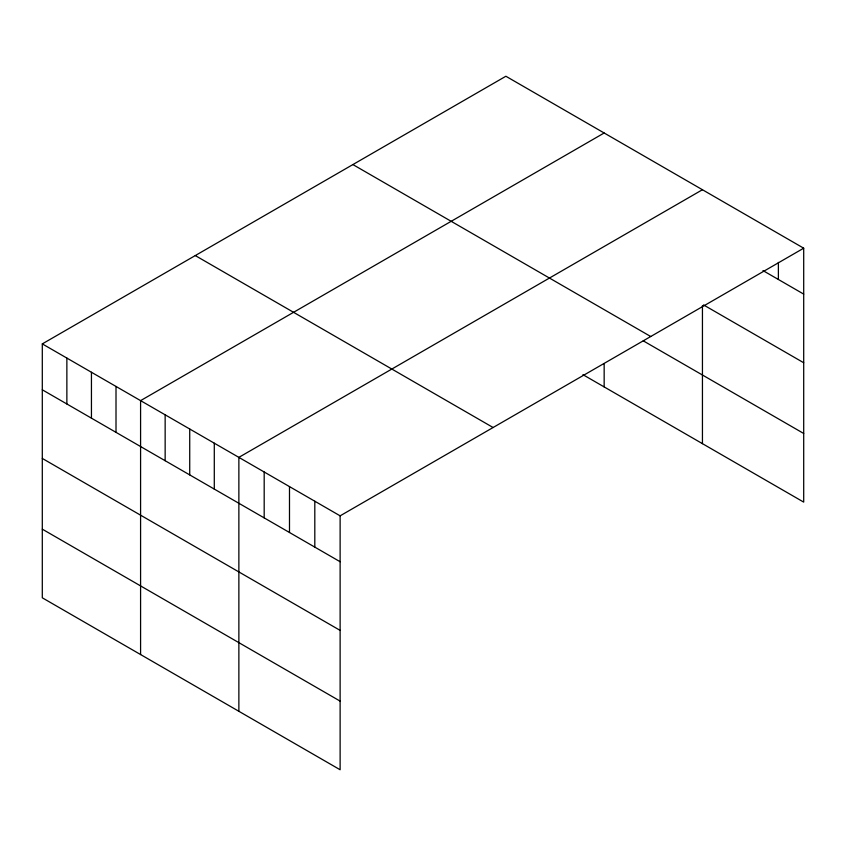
<?xml version="1.0" encoding="UTF-8"?>
<svg xmlns="http://www.w3.org/2000/svg" width="846" height="846" viewBox="0 0 846 846"><rect width="100%" height="100%" fill="white"/><g stroke="black" fill="none" stroke-linecap="round" stroke-linejoin="round"><path stroke-width="1.27" d="M803.7 248.195L340.124 515.838L340.124 769.754L42.3 597.805L42.3 343.888L505.876 76.246L803.7 248.195L803.7 502.112L582.936 374.662M604.16 132.991L140.584 400.634L140.584 654.55M702.444 189.726L238.868 457.369L238.868 711.296M762.976 270.583L803.7 294.101M703.544 304.92L803.7 362.744M352.898 164.568L650.722 336.518M643.246 340.832L803.7 433.469M195.278 255.566L493.102 427.516M42.3 343.888L340.124 515.838M42.3 389.795L340.124 561.733M42.3 458.437L340.124 630.386M42.3 529.162L340.124 701.112M778.383 262.429L778.383 279.476M702.444 305.586L702.444 443.653M604.16 364.023L604.16 386.908M314.807 501.223L314.807 547.119M289.491 486.598L289.491 532.504M264.185 471.983L264.185 517.889M214.292 443.188L214.292 489.094M189.726 428.996L189.726 474.902M165.15 414.815L165.15 460.721M116.008 386.442L116.008 432.348M91.442 372.261L91.442 418.157M66.866 358.07L66.866 403.976"/></g></svg>
